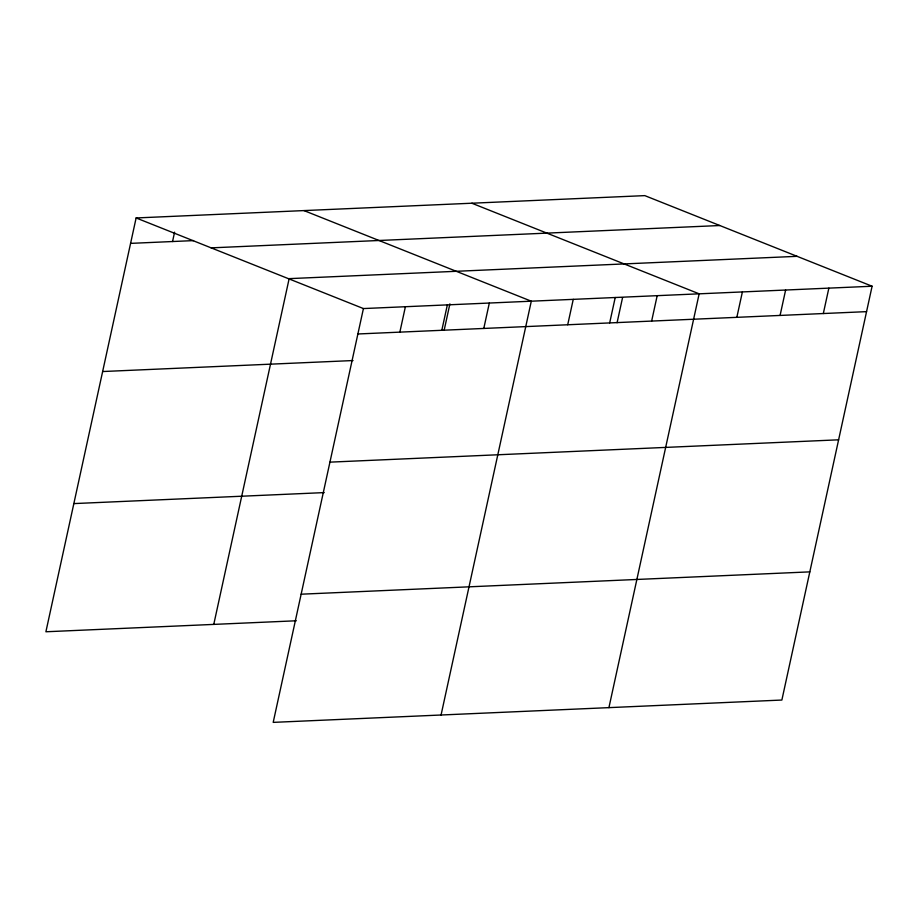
<?xml version="1.0" encoding="UTF-8"?>
<svg xmlns="http://www.w3.org/2000/svg" width="918" height="918" viewBox="0 0 918 918"><rect width="100%" height="100%" fill="white"/><g stroke="black" fill="none" stroke-linecap="round" stroke-linejoin="round"><path stroke-width="1.38" d="M872.1 286.232L363.425 308.563L273.197 722.374L781.872 700.044L872.1 286.232L644.803 195.626L136.128 217.956L45.9 631.768L296.296 620.775M172.55 241.526L174.592 232.162M213.768 624.401L289.032 279.187M399.858 332.132L405.389 306.727M441.822 330.285L447.353 304.879M444.14 330.331L449.9 303.858M483.786 328.449L489.328 303.032M441.065 715.007L531.293 301.196L303.984 210.589M567.714 324.765L573.257 299.348M609.678 322.918L615.221 297.512M617.08 322.734L622.553 297.661M651.642 321.082L657.185 295.665M608.921 707.64L699.149 293.829L471.852 203.222M736.844 317.341L742.387 291.924M780.082 315.436L785.624 290.031M823.32 313.543L828.862 288.126M130.585 243.373L193.537 240.608M211.14 247.86L719.804 225.53M288.413 278.67L797.088 256.329M357.882 333.98L866.558 311.638M102.644 371.538L353.028 360.544M329.941 462.144L838.616 439.814M73.842 503.592L324.238 492.599M301.15 594.198L809.825 571.868M136.128 217.956L363.425 308.563"/></g></svg>
